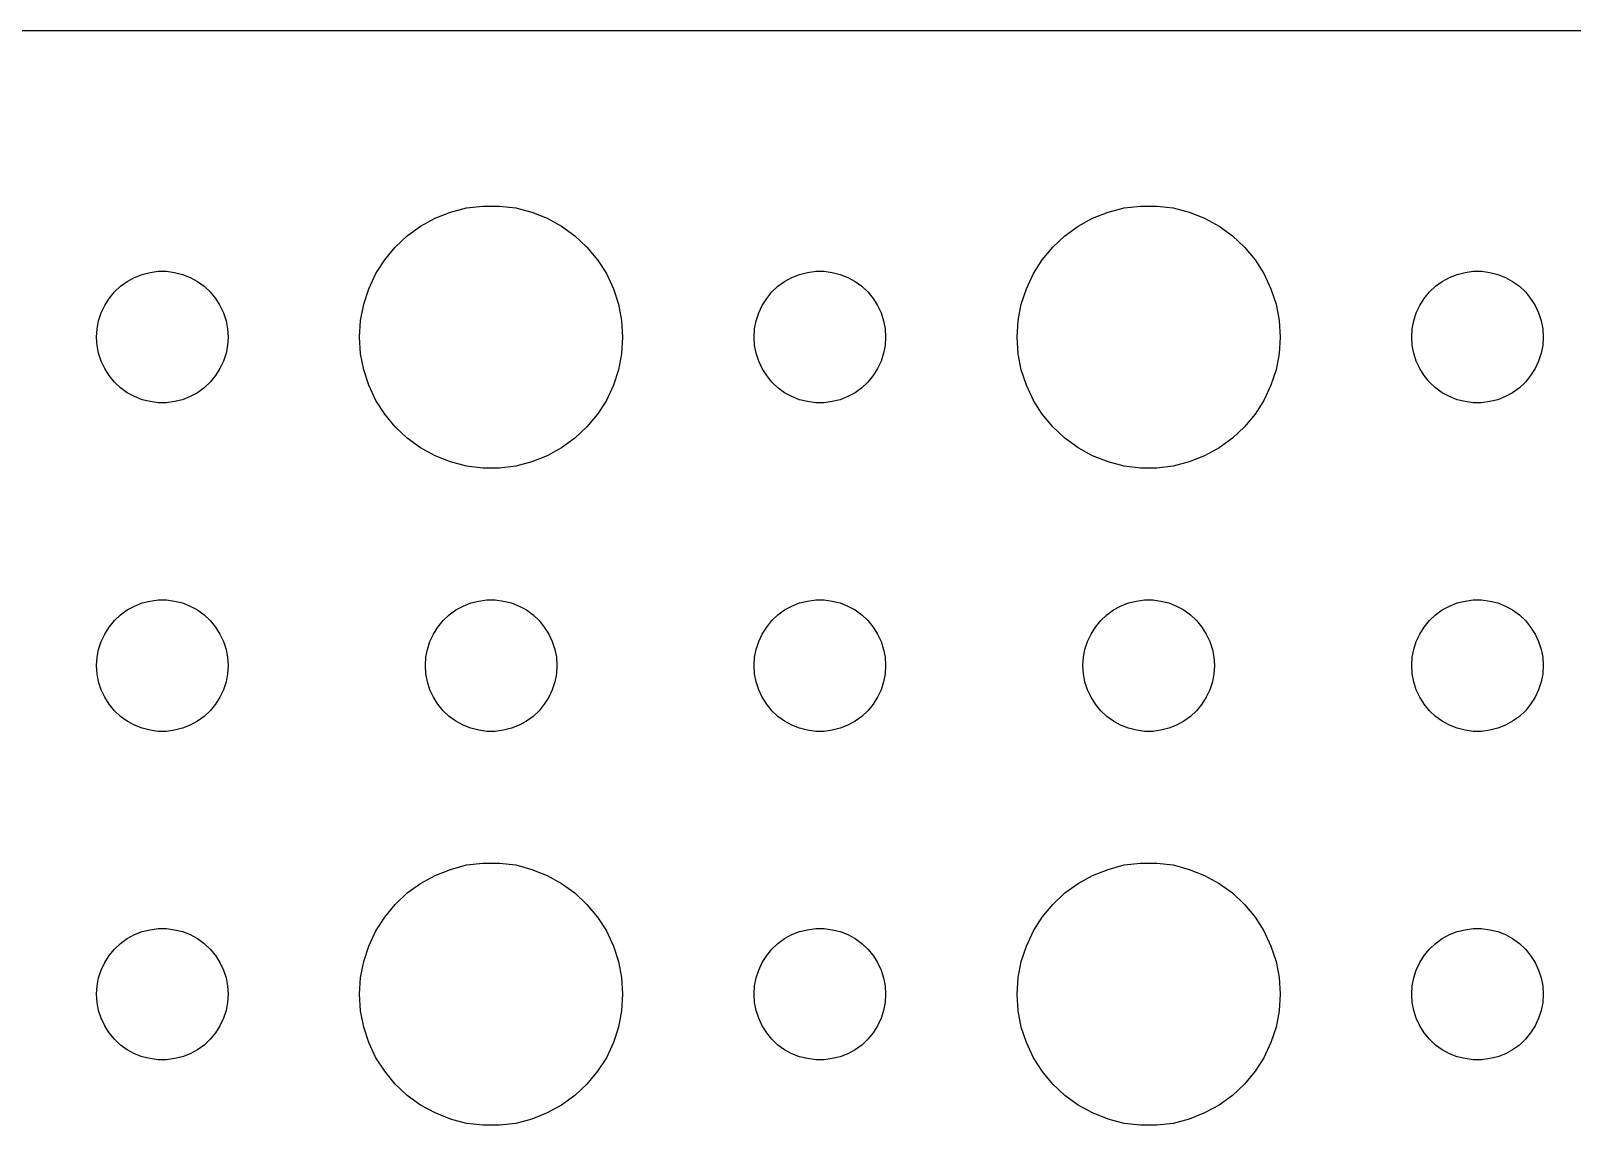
# Model space of a CAD drawing. Header units: metres. Extents: x -134 to 134, y 518 to 1078.
# Drawn here: x -3 to 32.16, y 1053.01 to 1077.99 of the extents above; entities that cross this region are included whole.
import ezdxf

# ---------------------------------------------------------------- set-up
doc = ezdxf.new("R2010")
doc.units = ezdxf.units.M

msp = doc.modelspace()

# ---------------------------------------------------------------- linework, layer by layer
for p, q in [((129.814, 1077.99), (-129.814, 1077.99)), ((6.22266, 1073.71), (6.57294, 1073.85)), ((6.57294, 1073.85), (6.93785, 1073.95)), ((6.93785, 1073.95), (7.31161, 1073.99)), ((7.31161, 1073.99), (7.68837, 1073.99)), ((7.68837, 1073.99), (8.06213, 1073.95)), ((8.06213, 1073.95), (8.42705, 1073.85)), ((8.42705, 1073.85), (8.77733, 1073.71)), ((21.2227, 1073.71), (21.5729, 1073.85)), ((21.5729, 1073.85), (21.9379, 1073.95)), ((21.9379, 1073.95), (22.3116, 1073.99)), ((22.3116, 1073.99), (22.6884, 1073.99)), ((22.6884, 1073.99), (23.0621, 1073.95)), ((23.0621, 1073.95), (23.427, 1073.85)), ((23.427, 1073.85), (23.7773, 1073.71)), ((5.58772, 1073.31), (5.89252, 1073.53)), ((5.89252, 1073.53), (6.22266, 1073.71)), ((8.77733, 1073.71), (9.10747, 1073.53)), ((9.10747, 1073.53), (9.41226, 1073.31)), ((20.5877, 1073.31), (20.8925, 1073.53)), ((20.8925, 1073.53), (21.2227, 1073.71)), ((23.7773, 1073.71), (24.1075, 1073.53)), ((24.1075, 1073.53), (24.4123, 1073.31)), ((5.31308, 1073.05), (5.58772, 1073.31)), ((9.41226, 1073.31), (9.6869, 1073.05)), ((20.3131, 1073.05), (20.5877, 1073.31)), ((24.4123, 1073.31), (24.6869, 1073.05)), ((5.07294, 1072.76), (5.31308, 1073.05)), ((9.6869, 1073.05), (9.92705, 1072.76)), ((20.0729, 1072.76), (20.3131, 1073.05)), ((24.6869, 1073.05), (24.927, 1072.76)), ((-0.63866, 1072.36), (-0.46352, 1072.43)), ((-0.46352, 1072.43), (-0.28107, 1072.47)), ((-0.28107, 1072.47), (-0.09418, 1072.5)), ((-0.09418, 1072.5), (0.09418, 1072.5)), ((0.09418, 1072.5), (0.28107, 1072.47)), ((0.28107, 1072.47), (0.46352, 1072.43)), ((0.46352, 1072.43), (0.63866, 1072.36)), ((4.71066, 1072.1), (4.87108, 1072.45)), ((4.87108, 1072.45), (5.07294, 1072.76)), ((9.92705, 1072.76), (10.1289, 1072.45)), ((10.1289, 1072.45), (10.2893, 1072.1)), ((14.3613, 1072.36), (14.5365, 1072.43)), ((14.5365, 1072.43), (14.7189, 1072.47)), ((14.7189, 1072.47), (14.9058, 1072.5)), ((14.9058, 1072.5), (15.0942, 1072.5)), ((15.0942, 1072.5), (15.2811, 1072.47)), ((15.2811, 1072.47), (15.4635, 1072.43)), ((15.4635, 1072.43), (15.6387, 1072.36)), ((19.7107, 1072.1), (19.8711, 1072.45)), ((19.8711, 1072.45), (20.0729, 1072.76)), ((24.927, 1072.76), (25.1289, 1072.45)), ((25.1289, 1072.45), (25.2893, 1072.1)), ((29.3613, 1072.36), (29.5365, 1072.43)), ((29.5365, 1072.43), (29.7189, 1072.47)), ((29.7189, 1072.47), (29.9058, 1072.5)), ((29.9058, 1072.5), (30.0942, 1072.5)), ((30.0942, 1072.5), (30.2811, 1072.47)), ((30.2811, 1072.47), (30.4635, 1072.43)), ((30.4635, 1072.43), (30.6387, 1072.36)), ((-1.09344, 1072.03), (-0.95613, 1072.16)), ((-0.95613, 1072.16), (-0.80373, 1072.27)), ((-0.80373, 1072.27), (-0.63866, 1072.36)), ((0.63866, 1072.36), (0.80373, 1072.27)), ((0.80373, 1072.27), (0.95613, 1072.16)), ((0.95613, 1072.16), (1.09344, 1072.03)), ((4.59424, 1071.75), (4.71066, 1072.1)), ((10.2893, 1072.1), (10.4057, 1071.75)), ((13.9065, 1072.03), (14.0439, 1072.16)), ((14.0439, 1072.16), (14.1963, 1072.27)), ((14.1963, 1072.27), (14.3613, 1072.36)), ((15.6387, 1072.36), (15.8037, 1072.27)), ((15.8037, 1072.27), (15.9561, 1072.16)), ((15.9561, 1072.16), (16.0934, 1072.03)), ((19.5942, 1071.75), (19.7107, 1072.1)), ((25.2893, 1072.1), (25.4057, 1071.75)), ((28.9065, 1072.03), (29.0439, 1072.16)), ((29.0439, 1072.16), (29.1963, 1072.27)), ((29.1963, 1072.27), (29.3613, 1072.36)), ((30.6387, 1072.36), (30.8037, 1072.27)), ((30.8037, 1072.27), (30.9561, 1072.16)), ((30.9561, 1072.16), (31.0934, 1072.03)), ((-1.39465, 1071.55), (-1.31445, 1071.72)), ((-1.31445, 1071.72), (-1.21352, 1071.88)), ((-1.21352, 1071.88), (-1.09344, 1072.03)), ((1.09344, 1072.03), (1.21352, 1071.88)), ((1.21352, 1071.88), (1.31445, 1071.72)), ((1.31445, 1071.72), (1.39465, 1071.55)), ((4.52365, 1071.38), (4.59424, 1071.75)), ((10.4057, 1071.75), (10.4763, 1071.38)), ((13.6053, 1071.55), (13.6855, 1071.72)), ((13.6855, 1071.72), (13.7865, 1071.88)), ((13.7865, 1071.88), (13.9065, 1072.03)), ((16.0934, 1072.03), (16.2135, 1071.88)), ((16.2135, 1071.88), (16.3145, 1071.72)), ((16.3145, 1071.72), (16.3947, 1071.55)), ((19.5237, 1071.38), (19.5942, 1071.75)), ((25.4057, 1071.75), (25.4763, 1071.38)), ((28.6053, 1071.55), (28.6855, 1071.72)), ((28.6855, 1071.72), (28.7865, 1071.88)), ((28.7865, 1071.88), (28.9065, 1072.03)), ((31.0934, 1072.03), (31.2135, 1071.88)), ((31.2135, 1071.88), (31.3145, 1071.72)), ((31.3145, 1071.72), (31.3947, 1071.55)), ((-1.48816, 1071.19), (-1.45287, 1071.37)), ((-1.45287, 1071.37), (-1.39465, 1071.55)), ((1.39465, 1071.55), (1.45287, 1071.37)), ((1.45287, 1071.37), (1.48816, 1071.19)), ((4.5, 1071), (4.52365, 1071.38)), ((10.4763, 1071.38), (10.5, 1071)), ((13.5118, 1071.19), (13.5471, 1071.37)), ((13.5471, 1071.37), (13.6053, 1071.55)), ((16.3947, 1071.55), (16.4529, 1071.37)), ((16.4529, 1071.37), (16.4882, 1071.19)), ((19.5, 1071), (19.5237, 1071.38)), ((25.4763, 1071.38), (25.5, 1071)), ((28.5118, 1071.19), (28.5471, 1071.37)), ((28.5471, 1071.37), (28.6053, 1071.55)), ((31.3947, 1071.55), (31.4529, 1071.37)), ((31.4529, 1071.37), (31.4882, 1071.19)), ((-1.5, 1071), (-1.48816, 1071.19)), ((1.48816, 1071.19), (1.5, 1071)), ((13.5, 1071), (13.5118, 1071.19)), ((16.4882, 1071.19), (16.5, 1071)), ((28.5, 1071), (28.5118, 1071.19)), ((31.4882, 1071.19), (31.5, 1071)), ((-1.48816, 1070.81), (-1.5, 1071)), ((-1.45287, 1070.63), (-1.48816, 1070.81)), ((1.48816, 1070.81), (1.45287, 1070.63)), ((1.5, 1071), (1.48816, 1070.81)), ((4.52365, 1070.62), (4.5, 1071)), ((10.5, 1071), (10.4763, 1070.62)), ((13.5118, 1070.81), (13.5, 1071)), ((13.5471, 1070.63), (13.5118, 1070.81)), ((16.4882, 1070.81), (16.4529, 1070.63)), ((16.5, 1071), (16.4882, 1070.81)), ((19.5237, 1070.62), (19.5, 1071)), ((25.5, 1071), (25.4763, 1070.62)), ((28.5118, 1070.81), (28.5, 1071)), ((28.5471, 1070.63), (28.5118, 1070.81)), ((31.4882, 1070.81), (31.4529, 1070.63)), ((31.5, 1071), (31.4882, 1070.81)), ((-1.39465, 1070.45), (-1.45287, 1070.63)), ((-1.31445, 1070.28), (-1.39465, 1070.45)), ((1.39465, 1070.45), (1.31445, 1070.28)), ((1.45287, 1070.63), (1.39465, 1070.45)), ((4.59424, 1070.25), (4.52365, 1070.62)), ((10.4763, 1070.62), (10.4057, 1070.25)), ((13.6053, 1070.45), (13.5471, 1070.63)), ((13.6855, 1070.28), (13.6053, 1070.45)), ((16.3947, 1070.45), (16.3145, 1070.28)), ((16.4529, 1070.63), (16.3947, 1070.45)), ((19.5942, 1070.25), (19.5237, 1070.62)), ((25.4763, 1070.62), (25.4057, 1070.25)), ((28.6053, 1070.45), (28.5471, 1070.63)), ((28.6855, 1070.28), (28.6053, 1070.45)), ((31.3947, 1070.45), (31.3145, 1070.28)), ((31.4529, 1070.63), (31.3947, 1070.45)), ((-1.21352, 1070.12), (-1.31445, 1070.28)), ((-1.09344, 1069.97), (-1.21352, 1070.12)), ((-0.95613, 1069.84), (-1.09344, 1069.97)), ((1.09344, 1069.97), (0.95613, 1069.84)), ((1.21352, 1070.12), (1.09344, 1069.97)), ((1.31445, 1070.28), (1.21352, 1070.12)), ((4.71066, 1069.9), (4.59424, 1070.25)), ((10.4057, 1070.25), (10.2893, 1069.9)), ((13.7865, 1070.12), (13.6855, 1070.28)), ((13.9065, 1069.97), (13.7865, 1070.12)), ((14.0439, 1069.84), (13.9065, 1069.97)), ((16.0934, 1069.97), (15.9561, 1069.84)), ((16.2135, 1070.12), (16.0934, 1069.97)), ((16.3145, 1070.28), (16.2135, 1070.12)), ((19.7107, 1069.9), (19.5942, 1070.25)), ((25.4057, 1070.25), (25.2893, 1069.9)), ((28.7865, 1070.12), (28.6855, 1070.28)), ((28.9065, 1069.97), (28.7865, 1070.12)), ((29.0439, 1069.84), (28.9065, 1069.97)), ((31.0934, 1069.97), (30.9561, 1069.84)), ((31.2135, 1070.12), (31.0934, 1069.97)), ((31.3145, 1070.28), (31.2135, 1070.12)), ((-0.80373, 1069.73), (-0.95613, 1069.84)), ((-0.63866, 1069.64), (-0.80373, 1069.73)), ((-0.46352, 1069.57), (-0.63866, 1069.64)), ((0.63866, 1069.64), (0.46352, 1069.57)), ((0.80373, 1069.73), (0.63866, 1069.64)), ((0.95613, 1069.84), (0.80373, 1069.73)), ((4.87108, 1069.55), (4.71066, 1069.9)), ((10.2893, 1069.9), (10.1289, 1069.55)), ((14.1963, 1069.73), (14.0439, 1069.84)), ((14.3613, 1069.64), (14.1963, 1069.73)), ((14.5365, 1069.57), (14.3613, 1069.64)), ((15.6387, 1069.64), (15.4635, 1069.57)), ((15.8037, 1069.73), (15.6387, 1069.64)), ((15.9561, 1069.84), (15.8037, 1069.73)), ((19.8711, 1069.55), (19.7107, 1069.9)), ((25.2893, 1069.9), (25.1289, 1069.55)), ((29.1963, 1069.73), (29.0439, 1069.84)), ((29.3613, 1069.64), (29.1963, 1069.73)), ((29.5365, 1069.57), (29.3613, 1069.64)), ((30.6387, 1069.64), (30.4635, 1069.57)), ((30.8037, 1069.73), (30.6387, 1069.64)), ((30.9561, 1069.84), (30.8037, 1069.73)), ((-0.28107, 1069.53), (-0.46352, 1069.57)), ((-0.09418, 1069.5), (-0.28107, 1069.53)), ((0.09418, 1069.5), (-0.09418, 1069.5)), ((0.28107, 1069.53), (0.09418, 1069.5)), ((0.46352, 1069.57), (0.28107, 1069.53)), ((5.07294, 1069.24), (4.87108, 1069.55)), ((10.1289, 1069.55), (9.92705, 1069.24)), ((14.7189, 1069.53), (14.5365, 1069.57)), ((14.9058, 1069.5), (14.7189, 1069.53)), ((15.0942, 1069.5), (14.9058, 1069.5)), ((15.2811, 1069.53), (15.0942, 1069.5)), ((15.4635, 1069.57), (15.2811, 1069.53)), ((20.0729, 1069.24), (19.8711, 1069.55)), ((25.1289, 1069.55), (24.927, 1069.24)), ((29.7189, 1069.53), (29.5365, 1069.57)), ((29.9058, 1069.5), (29.7189, 1069.53)), ((30.0942, 1069.5), (29.9058, 1069.5)), ((30.2811, 1069.53), (30.0942, 1069.5)), ((30.4635, 1069.57), (30.2811, 1069.53)), ((5.31308, 1068.95), (5.07294, 1069.24)), ((5.58772, 1068.69), (5.31308, 1068.95)), ((9.6869, 1068.95), (9.41226, 1068.69)), ((9.92705, 1069.24), (9.6869, 1068.95)), ((20.3131, 1068.95), (20.0729, 1069.24)), ((20.5877, 1068.69), (20.3131, 1068.95)), ((24.6869, 1068.95), (24.4123, 1068.69)), ((24.927, 1069.24), (24.6869, 1068.95)), ((5.89252, 1068.47), (5.58772, 1068.69)), ((9.41226, 1068.69), (9.10747, 1068.47)), ((20.8925, 1068.47), (20.5877, 1068.69)), ((24.4123, 1068.69), (24.1075, 1068.47)), ((6.22266, 1068.29), (5.89252, 1068.47)), ((6.57294, 1068.15), (6.22266, 1068.29)), ((8.77733, 1068.29), (8.42705, 1068.15)), ((9.10747, 1068.47), (8.77733, 1068.29)), ((21.2227, 1068.29), (20.8925, 1068.47)), ((21.5729, 1068.15), (21.2227, 1068.29)), ((23.7773, 1068.29), (23.427, 1068.15)), ((24.1075, 1068.47), (23.7773, 1068.29)), ((6.93785, 1068.05), (6.57294, 1068.15)), ((7.31161, 1068.01), (6.93785, 1068.05)), ((7.68837, 1068.01), (7.31161, 1068.01)), ((8.06213, 1068.05), (7.68837, 1068.01)), ((8.42705, 1068.15), (8.06213, 1068.05)), ((21.9379, 1068.05), (21.5729, 1068.15)), ((22.3116, 1068.01), (21.9379, 1068.05)), ((22.6884, 1068.01), (22.3116, 1068.01)), ((23.0621, 1068.05), (22.6884, 1068.01)), ((23.427, 1068.15), (23.0621, 1068.05)), ((-0.95613, 1064.66), (-0.80373, 1064.77)), ((-0.80373, 1064.77), (-0.63866, 1064.86)), ((-0.63866, 1064.86), (-0.46352, 1064.93)), ((-0.46352, 1064.93), (-0.28107, 1064.97)), ((-0.28107, 1064.97), (-0.09418, 1065)), ((-0.09418, 1065), (0.09418, 1065)), ((0.09418, 1065), (0.28107, 1064.97)), ((0.28107, 1064.97), (0.46352, 1064.93)), ((0.46352, 1064.93), (0.63866, 1064.86)), ((0.63866, 1064.86), (0.80373, 1064.77)), ((0.80373, 1064.77), (0.95613, 1064.66)), ((6.54385, 1064.66), (6.69626, 1064.77)), ((6.69626, 1064.77), (6.86133, 1064.86)), ((6.86133, 1064.86), (7.03647, 1064.93)), ((7.03647, 1064.93), (7.21892, 1064.97)), ((7.21892, 1064.97), (7.40581, 1065)), ((7.40581, 1065), (7.59418, 1065)), ((7.59418, 1065), (7.78107, 1064.97)), ((7.78107, 1064.97), (7.96352, 1064.93)), ((7.96352, 1064.93), (8.13866, 1064.86)), ((8.13866, 1064.86), (8.30373, 1064.77)), ((8.30373, 1064.77), (8.45613, 1064.66)), ((14.0439, 1064.66), (14.1963, 1064.77)), ((14.1963, 1064.77), (14.3613, 1064.86)), ((14.3613, 1064.86), (14.5365, 1064.93)), ((14.5365, 1064.93), (14.7189, 1064.97)), ((14.7189, 1064.97), (14.9058, 1065)), ((14.9058, 1065), (15.0942, 1065)), ((15.0942, 1065), (15.2811, 1064.97)), ((15.2811, 1064.97), (15.4635, 1064.93)), ((15.4635, 1064.93), (15.6387, 1064.86)), ((15.6387, 1064.86), (15.8037, 1064.77)), ((15.8037, 1064.77), (15.9561, 1064.66)), ((21.5439, 1064.66), (21.6963, 1064.77)), ((21.6963, 1064.77), (21.8613, 1064.86)), ((21.8613, 1064.86), (22.0365, 1064.93)), ((22.0365, 1064.93), (22.2189, 1064.97)), ((22.2189, 1064.97), (22.4058, 1065)), ((22.4058, 1065), (22.5942, 1065)), ((22.5942, 1065), (22.7811, 1064.97)), ((22.7811, 1064.97), (22.9635, 1064.93)), ((22.9635, 1064.93), (23.1387, 1064.86)), ((23.1387, 1064.86), (23.3037, 1064.77)), ((23.3037, 1064.77), (23.4561, 1064.66)), ((29.0439, 1064.66), (29.1963, 1064.77)), ((29.1963, 1064.77), (29.3613, 1064.86)), ((29.3613, 1064.86), (29.5365, 1064.93)), ((29.5365, 1064.93), (29.7189, 1064.97)), ((29.7189, 1064.97), (29.9058, 1065)), ((29.9058, 1065), (30.0942, 1065)), ((30.0942, 1065), (30.2811, 1064.97)), ((30.2811, 1064.97), (30.4635, 1064.93)), ((30.4635, 1064.93), (30.6387, 1064.86)), ((30.6387, 1064.86), (30.8037, 1064.77)), ((30.8037, 1064.77), (30.9561, 1064.66)), ((-1.31445, 1064.22), (-1.21352, 1064.38)), ((-1.21352, 1064.38), (-1.09344, 1064.53)), ((-1.09344, 1064.53), (-0.95613, 1064.66)), ((0.95613, 1064.66), (1.09344, 1064.53)), ((1.09344, 1064.53), (1.21352, 1064.38)), ((1.21352, 1064.38), (1.31445, 1064.22)), ((6.18553, 1064.22), (6.28647, 1064.38)), ((6.28647, 1064.38), (6.40654, 1064.53)), ((6.40654, 1064.53), (6.54385, 1064.66)), ((8.45613, 1064.66), (8.59344, 1064.53)), ((8.59344, 1064.53), (8.71352, 1064.38)), ((8.71352, 1064.38), (8.81445, 1064.22)), ((13.6855, 1064.22), (13.7865, 1064.38)), ((13.7865, 1064.38), (13.9065, 1064.53)), ((13.9065, 1064.53), (14.0439, 1064.66)), ((15.9561, 1064.66), (16.0934, 1064.53)), ((16.0934, 1064.53), (16.2135, 1064.38)), ((16.2135, 1064.38), (16.3145, 1064.22)), ((21.1855, 1064.22), (21.2865, 1064.38)), ((21.2865, 1064.38), (21.4065, 1064.53)), ((21.4065, 1064.53), (21.5439, 1064.66)), ((23.4561, 1064.66), (23.5934, 1064.53)), ((23.5934, 1064.53), (23.7135, 1064.38)), ((23.7135, 1064.38), (23.8145, 1064.22)), ((28.6855, 1064.22), (28.7865, 1064.38)), ((28.7865, 1064.38), (28.9065, 1064.53)), ((28.9065, 1064.53), (29.0439, 1064.66)), ((30.9561, 1064.66), (31.0934, 1064.53)), ((31.0934, 1064.53), (31.2135, 1064.38)), ((31.2135, 1064.38), (31.3145, 1064.22)), ((-1.45287, 1063.87), (-1.39465, 1064.05)), ((-1.39465, 1064.05), (-1.31445, 1064.22)), ((1.31445, 1064.22), (1.39465, 1064.05)), ((1.39465, 1064.05), (1.45287, 1063.87)), ((6.04712, 1063.87), (6.10533, 1064.05)), ((6.10533, 1064.05), (6.18553, 1064.22)), ((8.81445, 1064.22), (8.89465, 1064.05)), ((8.89465, 1064.05), (8.95287, 1063.87)), ((13.5471, 1063.87), (13.6053, 1064.05)), ((13.6053, 1064.05), (13.6855, 1064.22)), ((16.3145, 1064.22), (16.3947, 1064.05)), ((16.3947, 1064.05), (16.4529, 1063.87)), ((21.0471, 1063.87), (21.1053, 1064.05)), ((21.1053, 1064.05), (21.1855, 1064.22)), ((23.8145, 1064.22), (23.8947, 1064.05)), ((23.8947, 1064.05), (23.9529, 1063.87)), ((28.5471, 1063.87), (28.6053, 1064.05)), ((28.6053, 1064.05), (28.6855, 1064.22)), ((31.3145, 1064.22), (31.3947, 1064.05)), ((31.3947, 1064.05), (31.4529, 1063.87)), ((-1.5, 1063.5), (-1.48816, 1063.69)), ((-1.48816, 1063.69), (-1.45287, 1063.87)), ((1.45287, 1063.87), (1.48816, 1063.69)), ((1.48816, 1063.69), (1.5, 1063.5)), ((6, 1063.5), (6.01183, 1063.69)), ((6.01183, 1063.69), (6.04712, 1063.87)), ((8.95287, 1063.87), (8.98816, 1063.69)), ((8.98816, 1063.69), (9, 1063.5)), ((13.5, 1063.5), (13.5118, 1063.69)), ((13.5118, 1063.69), (13.5471, 1063.87)), ((16.4529, 1063.87), (16.4882, 1063.69)), ((16.4882, 1063.69), (16.5, 1063.5)), ((21, 1063.5), (21.0118, 1063.69)), ((21.0118, 1063.69), (21.0471, 1063.87)), ((23.9529, 1063.87), (23.9882, 1063.69)), ((23.9882, 1063.69), (24, 1063.5)), ((28.5, 1063.5), (28.5118, 1063.69)), ((28.5118, 1063.69), (28.5471, 1063.87)), ((31.4529, 1063.87), (31.4882, 1063.69)), ((31.4882, 1063.69), (31.5, 1063.5)), ((-1.48816, 1063.31), (-1.5, 1063.5)), ((-1.45287, 1063.13), (-1.48816, 1063.31)), ((1.48816, 1063.31), (1.45287, 1063.13)), ((1.5, 1063.5), (1.48816, 1063.31)), ((6.01183, 1063.31), (6, 1063.5)), ((6.04712, 1063.13), (6.01183, 1063.31)), ((8.98816, 1063.31), (8.95287, 1063.13)), ((9, 1063.5), (8.98816, 1063.31)), ((13.5118, 1063.31), (13.5, 1063.5)), ((13.5471, 1063.13), (13.5118, 1063.31)), ((16.4882, 1063.31), (16.4529, 1063.13)), ((16.5, 1063.5), (16.4882, 1063.31)), ((21.0118, 1063.31), (21, 1063.5)), ((21.0471, 1063.13), (21.0118, 1063.31)), ((23.9882, 1063.31), (23.9529, 1063.13)), ((24, 1063.5), (23.9882, 1063.31)), ((28.5118, 1063.31), (28.5, 1063.5)), ((28.5471, 1063.13), (28.5118, 1063.31)), ((31.4882, 1063.31), (31.4529, 1063.13)), ((31.5, 1063.5), (31.4882, 1063.31)), ((-1.39465, 1062.95), (-1.45287, 1063.13)), ((-1.31445, 1062.78), (-1.39465, 1062.95)), ((1.39465, 1062.95), (1.31445, 1062.78)), ((1.45287, 1063.13), (1.39465, 1062.95)), ((6.10533, 1062.95), (6.04712, 1063.13)), ((6.18553, 1062.78), (6.10533, 1062.95)), ((8.89465, 1062.95), (8.81445, 1062.78)), ((8.95287, 1063.13), (8.89465, 1062.95)), ((13.6053, 1062.95), (13.5471, 1063.13)), ((13.6855, 1062.78), (13.6053, 1062.95)), ((16.3947, 1062.95), (16.3145, 1062.78)), ((16.4529, 1063.13), (16.3947, 1062.95)), ((21.1053, 1062.95), (21.0471, 1063.13)), ((21.1855, 1062.78), (21.1053, 1062.95)), ((23.8947, 1062.95), (23.8145, 1062.78)), ((23.9529, 1063.13), (23.8947, 1062.95)), ((28.6053, 1062.95), (28.5471, 1063.13)), ((28.6855, 1062.78), (28.6053, 1062.95)), ((31.3947, 1062.95), (31.3145, 1062.78)), ((31.4529, 1063.13), (31.3947, 1062.95)), ((-1.21352, 1062.62), (-1.31445, 1062.78)), ((-1.09344, 1062.47), (-1.21352, 1062.62)), ((1.21352, 1062.62), (1.09344, 1062.47)), ((1.31445, 1062.78), (1.21352, 1062.62)), ((6.28647, 1062.62), (6.18553, 1062.78)), ((6.40654, 1062.47), (6.28647, 1062.62)), ((8.71352, 1062.62), (8.59344, 1062.47)), ((8.81445, 1062.78), (8.71352, 1062.62)), ((13.7865, 1062.62), (13.6855, 1062.78)), ((13.9065, 1062.47), (13.7865, 1062.62)), ((16.2135, 1062.62), (16.0934, 1062.47)), ((16.3145, 1062.78), (16.2135, 1062.62)), ((21.2865, 1062.62), (21.1855, 1062.78)), ((21.4065, 1062.47), (21.2865, 1062.62)), ((23.7135, 1062.62), (23.5934, 1062.47)), ((23.8145, 1062.78), (23.7135, 1062.62)), ((28.7865, 1062.62), (28.6855, 1062.78)), ((28.9065, 1062.47), (28.7865, 1062.62)), ((31.2135, 1062.62), (31.0934, 1062.47)), ((31.3145, 1062.78), (31.2135, 1062.62)), ((-0.95613, 1062.34), (-1.09344, 1062.47)), ((-0.80373, 1062.23), (-0.95613, 1062.34)), ((-0.63866, 1062.14), (-0.80373, 1062.23)), ((0.80373, 1062.23), (0.63866, 1062.14)), ((0.95613, 1062.34), (0.80373, 1062.23)), ((1.09344, 1062.47), (0.95613, 1062.34)), ((6.54385, 1062.34), (6.40654, 1062.47)), ((6.69626, 1062.23), (6.54385, 1062.34)), ((6.86133, 1062.14), (6.69626, 1062.23)), ((8.30373, 1062.23), (8.13866, 1062.14)), ((8.45613, 1062.34), (8.30373, 1062.23)), ((8.59344, 1062.47), (8.45613, 1062.34)), ((14.0439, 1062.34), (13.9065, 1062.47)), ((14.1963, 1062.23), (14.0439, 1062.34)), ((14.3613, 1062.14), (14.1963, 1062.23)), ((15.8037, 1062.23), (15.6387, 1062.14)), ((15.9561, 1062.34), (15.8037, 1062.23)), ((16.0934, 1062.47), (15.9561, 1062.34)), ((21.5439, 1062.34), (21.4065, 1062.47)), ((21.6963, 1062.23), (21.5439, 1062.34)), ((21.8613, 1062.14), (21.6963, 1062.23)), ((23.3037, 1062.23), (23.1387, 1062.14)), ((23.4561, 1062.34), (23.3037, 1062.23)), ((23.5934, 1062.47), (23.4561, 1062.34)), ((29.0439, 1062.34), (28.9065, 1062.47)), ((29.1963, 1062.23), (29.0439, 1062.34)), ((29.3613, 1062.14), (29.1963, 1062.23)), ((30.8037, 1062.23), (30.6387, 1062.14)), ((30.9561, 1062.34), (30.8037, 1062.23)), ((31.0934, 1062.47), (30.9561, 1062.34)), ((-0.46352, 1062.07), (-0.63866, 1062.14)), ((-0.28107, 1062.03), (-0.46352, 1062.07)), ((-0.09418, 1062), (-0.28107, 1062.03)), ((0.09418, 1062), (-0.09418, 1062)), ((0.28107, 1062.03), (0.09418, 1062)), ((0.46352, 1062.07), (0.28107, 1062.03)), ((0.63866, 1062.14), (0.46352, 1062.07)), ((7.03647, 1062.07), (6.86133, 1062.14)), ((7.21892, 1062.03), (7.03647, 1062.07)), ((7.40581, 1062), (7.21892, 1062.03)), ((7.59418, 1062), (7.40581, 1062)), ((7.78107, 1062.03), (7.59418, 1062)), ((7.96352, 1062.07), (7.78107, 1062.03)), ((8.13866, 1062.14), (7.96352, 1062.07)), ((14.5365, 1062.07), (14.3613, 1062.14)), ((14.7189, 1062.03), (14.5365, 1062.07)), ((14.9058, 1062), (14.7189, 1062.03)), ((15.0942, 1062), (14.9058, 1062)), ((15.2811, 1062.03), (15.0942, 1062)), ((15.4635, 1062.07), (15.2811, 1062.03)), ((15.6387, 1062.14), (15.4635, 1062.07)), ((22.0365, 1062.07), (21.8613, 1062.14)), ((22.2189, 1062.03), (22.0365, 1062.07)), ((22.4058, 1062), (22.2189, 1062.03)), ((22.5942, 1062), (22.4058, 1062)), ((22.7811, 1062.03), (22.5942, 1062)), ((22.9635, 1062.07), (22.7811, 1062.03)), ((23.1387, 1062.14), (22.9635, 1062.07)), ((29.5365, 1062.07), (29.3613, 1062.14)), ((29.7189, 1062.03), (29.5365, 1062.07)), ((29.9058, 1062), (29.7189, 1062.03)), ((30.0942, 1062), (29.9058, 1062)), ((30.2811, 1062.03), (30.0942, 1062)), ((30.4635, 1062.07), (30.2811, 1062.03)), ((30.6387, 1062.14), (30.4635, 1062.07)), ((5.89252, 1058.53), (6.22266, 1058.71)), ((6.22266, 1058.71), (6.57294, 1058.85)), ((6.57294, 1058.85), (6.93785, 1058.95)), ((6.93785, 1058.95), (7.31161, 1058.99)), ((7.31161, 1058.99), (7.68837, 1058.99)), ((7.68837, 1058.99), (8.06213, 1058.95)), ((8.06213, 1058.95), (8.42705, 1058.85)), ((8.42705, 1058.85), (8.77733, 1058.71)), ((8.77733, 1058.71), (9.10747, 1058.53)), ((20.8925, 1058.53), (21.2227, 1058.71)), ((21.2227, 1058.71), (21.5729, 1058.85)), ((21.5729, 1058.85), (21.9379, 1058.95)), ((21.9379, 1058.95), (22.3116, 1058.99)), ((22.3116, 1058.99), (22.6884, 1058.99)), ((22.6884, 1058.99), (23.0621, 1058.95)), ((23.0621, 1058.95), (23.427, 1058.85)), ((23.427, 1058.85), (23.7773, 1058.71)), ((23.7773, 1058.71), (24.1075, 1058.53)), ((5.58772, 1058.31), (5.89252, 1058.53)), ((9.10747, 1058.53), (9.41226, 1058.31)), ((20.5877, 1058.31), (20.8925, 1058.53)), ((24.1075, 1058.53), (24.4123, 1058.31)), ((5.07294, 1057.76), (5.31308, 1058.05)), ((5.31308, 1058.05), (5.58772, 1058.31)), ((9.41226, 1058.31), (9.6869, 1058.05)), ((9.6869, 1058.05), (9.92705, 1057.76)), ((20.0729, 1057.76), (20.3131, 1058.05)), ((20.3131, 1058.05), (20.5877, 1058.31)), ((24.4123, 1058.31), (24.6869, 1058.05)), ((24.6869, 1058.05), (24.927, 1057.76)), ((4.87108, 1057.45), (5.07294, 1057.76)), ((9.92705, 1057.76), (10.1289, 1057.45)), ((19.8711, 1057.45), (20.0729, 1057.76)), ((24.927, 1057.76), (25.1289, 1057.45)), ((-0.80373, 1057.27), (-0.63866, 1057.36)), ((-0.63866, 1057.36), (-0.46352, 1057.43)), ((-0.46352, 1057.43), (-0.28107, 1057.47)), ((-0.28107, 1057.47), (-0.09418, 1057.5)), ((-0.09418, 1057.5), (0.09418, 1057.5)), ((0.09418, 1057.5), (0.28107, 1057.47)), ((0.28107, 1057.47), (0.46352, 1057.43)), ((0.46352, 1057.43), (0.63866, 1057.36)), ((0.63866, 1057.36), (0.80373, 1057.27)), ((4.71066, 1057.1), (4.87108, 1057.45)), ((10.1289, 1057.45), (10.2893, 1057.1)), ((14.1963, 1057.27), (14.3613, 1057.36)), ((14.3613, 1057.36), (14.5365, 1057.43)), ((14.5365, 1057.43), (14.7189, 1057.47)), ((14.7189, 1057.47), (14.9058, 1057.5)), ((14.9058, 1057.5), (15.0942, 1057.5)), ((15.0942, 1057.5), (15.2811, 1057.47)), ((15.2811, 1057.47), (15.4635, 1057.43)), ((15.4635, 1057.43), (15.6387, 1057.36)), ((15.6387, 1057.36), (15.8037, 1057.27)), ((19.7107, 1057.1), (19.8711, 1057.45)), ((25.1289, 1057.45), (25.2893, 1057.1)), ((29.1963, 1057.27), (29.3613, 1057.36)), ((29.3613, 1057.36), (29.5365, 1057.43)), ((29.5365, 1057.43), (29.7189, 1057.47)), ((29.7189, 1057.47), (29.9058, 1057.5)), ((29.9058, 1057.5), (30.0942, 1057.5)), ((30.0942, 1057.5), (30.2811, 1057.47)), ((30.2811, 1057.47), (30.4635, 1057.43)), ((30.4635, 1057.43), (30.6387, 1057.36)), ((30.6387, 1057.36), (30.8037, 1057.27)), ((-1.21352, 1056.88), (-1.09344, 1057.03)), ((-1.09344, 1057.03), (-0.95613, 1057.16)), ((-0.95613, 1057.16), (-0.80373, 1057.27)), ((0.80373, 1057.27), (0.95613, 1057.16)), ((0.95613, 1057.16), (1.09344, 1057.03)), ((1.09344, 1057.03), (1.21352, 1056.88)), ((4.59424, 1056.75), (4.71066, 1057.1)), ((10.2893, 1057.1), (10.4057, 1056.75)), ((13.7865, 1056.88), (13.9065, 1057.03)), ((13.9065, 1057.03), (14.0439, 1057.16)), ((14.0439, 1057.16), (14.1963, 1057.27)), ((15.8037, 1057.27), (15.9561, 1057.16)), ((15.9561, 1057.16), (16.0934, 1057.03)), ((16.0934, 1057.03), (16.2135, 1056.88)), ((19.5942, 1056.75), (19.7107, 1057.1)), ((25.2893, 1057.1), (25.4057, 1056.75)), ((28.7865, 1056.88), (28.9065, 1057.03)), ((28.9065, 1057.03), (29.0439, 1057.16)), ((29.0439, 1057.16), (29.1963, 1057.27)), ((30.8037, 1057.27), (30.9561, 1057.16)), ((30.9561, 1057.16), (31.0934, 1057.03)), ((31.0934, 1057.03), (31.2135, 1056.88)), ((-1.39465, 1056.55), (-1.31445, 1056.72)), ((-1.31445, 1056.72), (-1.21352, 1056.88)), ((1.21352, 1056.88), (1.31445, 1056.72)), ((1.31445, 1056.72), (1.39465, 1056.55)), ((4.52365, 1056.38), (4.59424, 1056.75)), ((10.4057, 1056.75), (10.4763, 1056.38)), ((13.6053, 1056.55), (13.6855, 1056.72)), ((13.6855, 1056.72), (13.7865, 1056.88)), ((16.2135, 1056.88), (16.3145, 1056.72)), ((16.3145, 1056.72), (16.3947, 1056.55)), ((19.5237, 1056.38), (19.5942, 1056.75)), ((25.4057, 1056.75), (25.4763, 1056.38)), ((28.6053, 1056.55), (28.6855, 1056.72)), ((28.6855, 1056.72), (28.7865, 1056.88)), ((31.2135, 1056.88), (31.3145, 1056.72)), ((31.3145, 1056.72), (31.3947, 1056.55)), ((-1.48816, 1056.19), (-1.45287, 1056.37)), ((-1.45287, 1056.37), (-1.39465, 1056.55)), ((1.39465, 1056.55), (1.45287, 1056.37)), ((1.45287, 1056.37), (1.48816, 1056.19)), ((4.5, 1056), (4.52365, 1056.38)), ((10.4763, 1056.38), (10.5, 1056)), ((13.5118, 1056.19), (13.5471, 1056.37)), ((13.5471, 1056.37), (13.6053, 1056.55)), ((16.3947, 1056.55), (16.4529, 1056.37)), ((16.4529, 1056.37), (16.4882, 1056.19)), ((19.5, 1056), (19.5237, 1056.38)), ((25.4763, 1056.38), (25.5, 1056)), ((28.5118, 1056.19), (28.5471, 1056.37)), ((28.5471, 1056.37), (28.6053, 1056.55)), ((31.3947, 1056.55), (31.4529, 1056.37)), ((31.4529, 1056.37), (31.4882, 1056.19)), ((-1.5, 1056), (-1.48816, 1056.19)), ((-1.48816, 1055.81), (-1.5, 1056)), ((1.48816, 1056.19), (1.5, 1056)), ((1.5, 1056), (1.48816, 1055.81)), ((4.52365, 1055.62), (4.5, 1056)), ((10.5, 1056), (10.4763, 1055.62)), ((13.5, 1056), (13.5118, 1056.19)), ((13.5118, 1055.81), (13.5, 1056)), ((16.4882, 1056.19), (16.5, 1056)), ((16.5, 1056), (16.4882, 1055.81)), ((19.5237, 1055.62), (19.5, 1056)), ((25.5, 1056), (25.4763, 1055.62)), ((28.5, 1056), (28.5118, 1056.19)), ((28.5118, 1055.81), (28.5, 1056)), ((31.4882, 1056.19), (31.5, 1056)), ((31.5, 1056), (31.4882, 1055.81)), ((-1.45287, 1055.63), (-1.48816, 1055.81)), ((-1.39465, 1055.45), (-1.45287, 1055.63)), ((1.45287, 1055.63), (1.39465, 1055.45)), ((1.48816, 1055.81), (1.45287, 1055.63)), ((4.59424, 1055.25), (4.52365, 1055.62)), ((10.4763, 1055.62), (10.4057, 1055.25)), ((13.5471, 1055.63), (13.5118, 1055.81)), ((13.6053, 1055.45), (13.5471, 1055.63)), ((16.4529, 1055.63), (16.3947, 1055.45)), ((16.4882, 1055.81), (16.4529, 1055.63)), ((19.5942, 1055.25), (19.5237, 1055.62)), ((25.4763, 1055.62), (25.4057, 1055.25)), ((28.5471, 1055.63), (28.5118, 1055.81)), ((28.6053, 1055.45), (28.5471, 1055.63)), ((31.4529, 1055.63), (31.3947, 1055.45)), ((31.4882, 1055.81), (31.4529, 1055.63)), ((-1.31445, 1055.28), (-1.39465, 1055.45)), ((-1.21352, 1055.12), (-1.31445, 1055.28)), ((1.31445, 1055.28), (1.21352, 1055.12)), ((1.39465, 1055.45), (1.31445, 1055.28)), ((4.71066, 1054.9), (4.59424, 1055.25)), ((10.4057, 1055.25), (10.2893, 1054.9)), ((13.6855, 1055.28), (13.6053, 1055.45)), ((13.7865, 1055.12), (13.6855, 1055.28)), ((16.3145, 1055.28), (16.2135, 1055.12)), ((16.3947, 1055.45), (16.3145, 1055.28)), ((19.7107, 1054.9), (19.5942, 1055.25)), ((25.4057, 1055.25), (25.2893, 1054.9)), ((28.6855, 1055.28), (28.6053, 1055.45)), ((28.7865, 1055.12), (28.6855, 1055.28)), ((31.3145, 1055.28), (31.2135, 1055.12)), ((31.3947, 1055.45), (31.3145, 1055.28)), ((-1.09344, 1054.97), (-1.21352, 1055.12)), ((-0.95613, 1054.84), (-1.09344, 1054.97)), ((-0.80373, 1054.73), (-0.95613, 1054.84)), ((0.95613, 1054.84), (0.80373, 1054.73)), ((1.09344, 1054.97), (0.95613, 1054.84)), ((1.21352, 1055.12), (1.09344, 1054.97)), ((4.87108, 1054.55), (4.71066, 1054.9)), ((10.2893, 1054.9), (10.1289, 1054.55)), ((13.9065, 1054.97), (13.7865, 1055.12)), ((14.0439, 1054.84), (13.9065, 1054.97)), ((14.1963, 1054.73), (14.0439, 1054.84)), ((15.9561, 1054.84), (15.8037, 1054.73)), ((16.0934, 1054.97), (15.9561, 1054.84)), ((16.2135, 1055.12), (16.0934, 1054.97)), ((19.8711, 1054.55), (19.7107, 1054.9)), ((25.2893, 1054.9), (25.1289, 1054.55)), ((28.9065, 1054.97), (28.7865, 1055.12)), ((29.0439, 1054.84), (28.9065, 1054.97)), ((29.1963, 1054.73), (29.0439, 1054.84)), ((30.9561, 1054.84), (30.8037, 1054.73)), ((31.0934, 1054.97), (30.9561, 1054.84)), ((31.2135, 1055.12), (31.0934, 1054.97)), ((-0.63866, 1054.64), (-0.80373, 1054.73)), ((-0.46352, 1054.57), (-0.63866, 1054.64)), ((-0.28107, 1054.53), (-0.46352, 1054.57)), ((-0.09418, 1054.5), (-0.28107, 1054.53)), ((0.09418, 1054.5), (-0.09418, 1054.5)), ((0.28107, 1054.53), (0.09418, 1054.5)), ((0.46352, 1054.57), (0.28107, 1054.53)), ((0.63866, 1054.64), (0.46352, 1054.57)), ((0.80373, 1054.73), (0.63866, 1054.64)), ((5.07294, 1054.24), (4.87108, 1054.55)), ((10.1289, 1054.55), (9.92705, 1054.24)), ((14.3613, 1054.64), (14.1963, 1054.73)), ((14.5365, 1054.57), (14.3613, 1054.64)), ((14.7189, 1054.53), (14.5365, 1054.57)), ((14.9058, 1054.5), (14.7189, 1054.53)), ((15.0942, 1054.5), (14.9058, 1054.5)), ((15.2811, 1054.53), (15.0942, 1054.5)), ((15.4635, 1054.57), (15.2811, 1054.53)), ((15.6387, 1054.64), (15.4635, 1054.57)), ((15.8037, 1054.73), (15.6387, 1054.64)), ((20.0729, 1054.24), (19.8711, 1054.55)), ((25.1289, 1054.55), (24.927, 1054.24)), ((29.3613, 1054.64), (29.1963, 1054.73)), ((29.5365, 1054.57), (29.3613, 1054.64)), ((29.7189, 1054.53), (29.5365, 1054.57)), ((29.9058, 1054.5), (29.7189, 1054.53)), ((30.0942, 1054.5), (29.9058, 1054.5)), ((30.2811, 1054.53), (30.0942, 1054.5)), ((30.4635, 1054.57), (30.2811, 1054.53)), ((30.6387, 1054.64), (30.4635, 1054.57)), ((30.8037, 1054.73), (30.6387, 1054.64)), ((5.31308, 1053.95), (5.07294, 1054.24)), ((9.92705, 1054.24), (9.6869, 1053.95)), ((20.3131, 1053.95), (20.0729, 1054.24)), ((24.927, 1054.24), (24.6869, 1053.95)), ((5.58772, 1053.69), (5.31308, 1053.95)), ((9.6869, 1053.95), (9.41226, 1053.69)), ((20.5877, 1053.69), (20.3131, 1053.95)), ((24.6869, 1053.95), (24.4123, 1053.69)), ((5.89252, 1053.47), (5.58772, 1053.69)), ((6.22266, 1053.29), (5.89252, 1053.47)), ((9.10747, 1053.47), (8.77733, 1053.29)), ((9.41226, 1053.69), (9.10747, 1053.47)), ((20.8925, 1053.47), (20.5877, 1053.69)), ((21.2227, 1053.29), (20.8925, 1053.47)), ((24.1075, 1053.47), (23.7773, 1053.29)), ((24.4123, 1053.69), (24.1075, 1053.47)), ((6.57294, 1053.15), (6.22266, 1053.29)), ((6.93785, 1053.05), (6.57294, 1053.15)), ((8.42705, 1053.15), (8.06213, 1053.05)), ((8.77733, 1053.29), (8.42705, 1053.15)), ((21.5729, 1053.15), (21.2227, 1053.29)), ((21.9379, 1053.05), (21.5729, 1053.15)), ((23.427, 1053.15), (23.0621, 1053.05)), ((23.7773, 1053.29), (23.427, 1053.15)), ((7.31161, 1053.01), (6.93785, 1053.05)), ((7.68837, 1053.01), (7.31161, 1053.01)), ((8.06213, 1053.05), (7.68837, 1053.01)), ((22.3116, 1053.01), (21.9379, 1053.05)), ((22.6884, 1053.01), (22.3116, 1053.01)), ((23.0621, 1053.05), (22.6884, 1053.01))]:
    msp.add_line(p, q)

doc.saveas('drawing.dxf')
